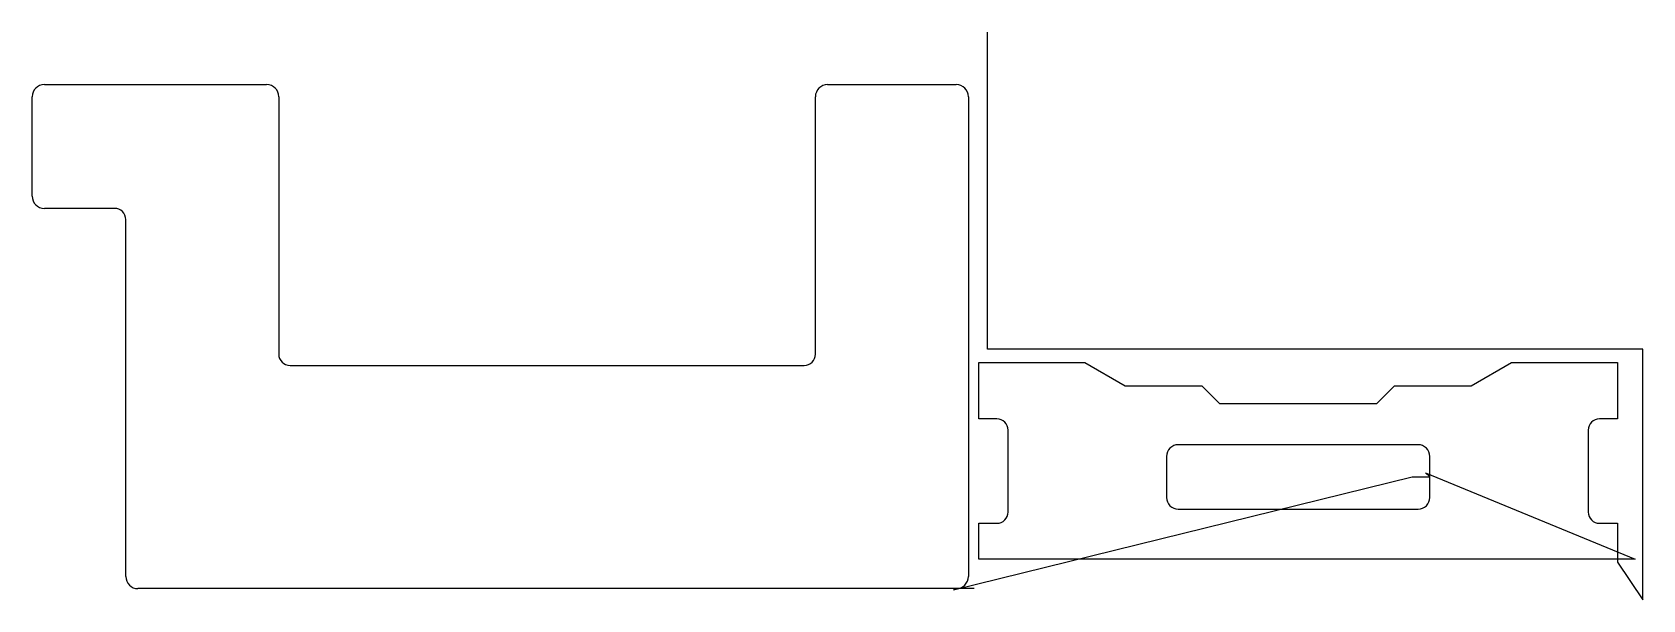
# Model space of a CAD drawing. Header units: metres. Extents: x 19 to 2773, y 590 to 1560.
import ezdxf

# ---------------------------------------------------------------- set-up
doc = ezdxf.new("R2010")
doc.units = ezdxf.units.M

msp = doc.modelspace()

# ---------------------------------------------------------------- linework, layer by layer
at = {"layer": 'TOOL_0'}
for p, q in [((1652.084, 1559.001), (1652.084, 1560.001)), ((1652.084, 1018.284), (1652.084, 1559.001)), ((39.844, 1470.445), (419.844, 1470.445)), ((1378.844, 1470.445), (1598.844, 1470.445)), ((19.094, 1279.695), (19.094, 1449.695)), ((440.594, 1449.695), (440.594, 1009.695)), ((1358.094, 1009.695), (1358.094, 1449.695)), ((1619.594, 1449.695), (1619.594, 629.695)), ((159.844, 1258.945), (39.844, 1258.945)), ((179.094, 629.695), (179.094, 1239.695)), ((1637.682, 899.146), (1637.682, 995.646)), ((1637.682, 995.646), (1818.633, 995.646)), ((2772.599, 1018.284), (1652.084, 1018.284)), ((1818.633, 995.646), (1887.915, 955.646)), ((2478.95, 955.646), (2548.232, 995.646)), ((2548.232, 995.646), (2729.183, 995.646)), ((2729.183, 995.646), (2729.183, 899.146)), ((2772.599, 589.898), (2772.599, 1018.284)), ((459.844, 990.445), (1338.844, 990.445)), ((1887.915, 955.646), (2018.743, 955.646)), ((2018.743, 955.646), (2048.743, 925.646)), ((2318.122, 925.646), (2348.122, 955.646)), ((2348.122, 955.646), (2478.95, 955.646)), ((2048.743, 925.646), (2318.122, 925.646)), ((1668.432, 899.146), (1637.682, 899.146)), ((2729.183, 899.146), (2698.433, 899.146)), ((1687.682, 739.896), (1687.682, 879.896)), ((2388.432, 854.896), (1978.432, 854.896)), ((2679.183, 879.896), (2679.183, 739.896)), ((1958.432, 834.896), (1958.432, 764.896)), ((2408.432, 799.896), (2408.432, 834.896)), ((1594.104, 607.06), (2378.432, 799.896)), ((2378.432, 799.896), (2408.432, 799.896)), ((2408.432, 799.896), (2401.361, 806.967)), ((2401.361, 806.967), (2759.496, 659.146)), ((2408.432, 764.896), (2408.432, 799.896)), ((1978.432, 744.896), (2388.432, 744.896)), ((1637.682, 659.146), (1637.682, 720.646)), ((1637.682, 720.646), (1668.432, 720.646)), ((2698.433, 720.646), (2729.183, 720.646)), ((2729.183, 720.646), (2729.183, 659.146)), ((2729.182, 659.146), (1637.682, 659.146)), ((2759.496, 659.146), (2729.182, 659.146)), ((2729.183, 659.146), (2729.183, 654.252)), ((2729.183, 654.252), (2772.599, 589.898)), ((1598.844, 608.945), (199.844, 608.945)), ((1598.844, 608.945), (1594.104, 607.06)), ((1629.573, 608.945), (1598.844, 608.945))]:
    msp.add_line(p, q, dxfattribs=at)
for centre, radius, start, end in [((39.844, 1449.695), 20.75, 90, 180), ((419.844, 1449.695), 20.75, 0, 90), ((1378.844, 1449.695), 20.75, 90, 180), ((1598.844, 1449.695), 20.75, 0, 90), ((39.844, 1279.695), 20.75, 180, 270), ((159.844, 1239.695), 19.25, 0, 90), ((459.844, 1009.695), 19.25, 180, 270), ((1338.844, 1009.695), 19.25, 270, 0), ((1668.432, 879.896), 19.25, 0, 90), ((2698.433, 879.896), 19.25, 90, 180), ((1978.432, 834.896), 20, 90, 180), ((2388.432, 834.896), 20, 0, 90), ((1978.432, 764.896), 20, 180, 270), ((2388.432, 764.896), 20, 270, 0), ((1668.432, 739.896), 19.25, 270, 0), ((2698.433, 739.896), 19.25, 180, 270), ((199.844, 629.695), 20.75, 180, 270), ((1598.844, 629.695), 20.75, 270, 0)]:
    msp.add_arc(centre, radius, start, end, dxfattribs=at)

doc.saveas('drawing.dxf')
